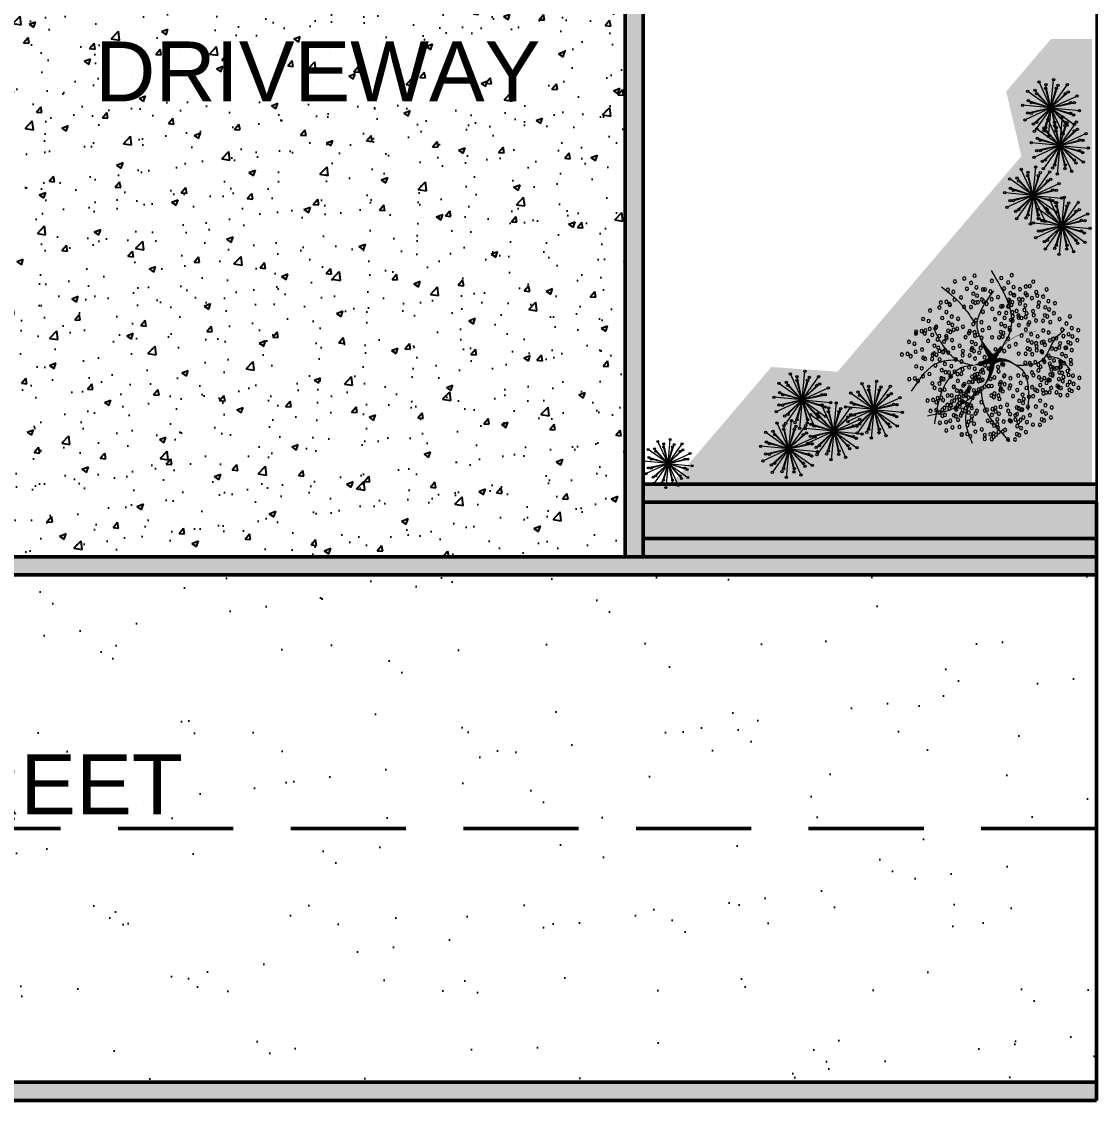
# Model space of a CAD drawing. Header units: millimetres. Extents: x -18002 to 19000, y -38859 to 21000.
# Drawn here: x -10930 to -5000, y 0 to 5952 of the extents above; entities that cross this region are included whole.
import ezdxf

# ---------------------------------------------------------------- set-up
doc = ezdxf.new("R2010")
doc.units = ezdxf.units.MM
for name, pattern in [('ACAD_ISO04W100', [30, 24, -3, 0, -3]), ('DASHED', [19.05, 12.7, -6.35]), ('PHANTOM', [63.5, 31.75, -6.35, 6.35, -6.35, 6.35, -6.35])]:
    doc.linetypes.add(name, pattern=pattern)
doc.layers.get('0').update_dxf_attribs({"lineweight": 25})
for name, color, linetype, lineweight in [('A Anno Text', 6, 'Continuous', 25), ('A Furn', 8, 'Continuous', 18), ('A Wall', 7, 'Continuous', 50), ('C Prop', 1, 'PHANTOM', 35), ('K-Hatch', 7, 'Continuous', 25), ('www.cadblocksfree.com', 7, 'Continuous', 5)]:
    doc.layers.add(name, color=color, linetype=linetype, lineweight=lineweight)
doc.layers.add('AREA VERDE', color=7, linetype='Continuous', lineweight=5, true_color=0x00701c)
doc.layers.add('Efec-vegetacion-01', color=7, linetype='Continuous', lineweight=25, true_color=0x00ad00)
doc.styles.get("Standard").update_dxf_attribs({"font": 'arial.ttf'})

# ---------------------------------------------------------------- blocks, each defined once
blk = doc.blocks.new('G3')
at = {"color": 96, "linetype": 'ByBlock', "lineweight": -2, "true_color": 0x006600}
for centre in [(-0.211, 0.117), (-0.145, 0.158), (-0.096, 0.117), (-0.08, 0.141), (0.002, 0.149), (0.068, 0.059)]:
    blk.add_circle(centre, 0.0183, dxfattribs=at)
at = {"color": 66, "linetype": 'ByBlock', "lineweight": -2, "true_color": 0x587500}
for centre in [(-0.334, 0.01), (-0.26, -0.006), (-0.186, 0.01), (-0.047, 0.043), (-0.022, 0.084), (0.019, 0.002), (-0.408, -0.056), (-0.35, -0.031), (-0.08, -0.039)]:
    blk.add_circle(centre, 0.0183, dxfattribs=at)
at = {"color": 66, "linetype": 'ByBlock', "lineweight": -2, "true_color": 0x638500}
for centre in [(-0.268, -0.138), (-0.227, -0.088), (-0.006, -0.072), (0.068, -0.121), (-0.153, -0.179), (-0.047, -0.154)]:
    blk.add_circle(centre, 0.0183, dxfattribs=at)
blk = doc.blocks.new('A$C031C037E')
at = {"color": 36, "true_color": 0x6b3600}
for points in [[(-0.0154, 0.0376, 0.00154, 0.000257, -0.381476), (0.1546, 0.1178, 0.000257, 0.000257, 1.841687)], [(-0.0188, 0.029, 0.0206, 0.000257, -0.074947), (-0.0662, 0.094, 0.000257, 0.000257, -0.762797)], [(-0.0237, 0.0282, 0.0206, 0.000257, 0), (0.006, 0.0717, 0.000257, 0.000257, 0)], [(-0.023, 0.0273, 0.0206, 0.000257, 0), (-0.0752, 0.007, 0.000257, 0.000257, 0)], [(-0.0198, 0.0229, 0.0154, 0.000257, -0.286986), (0.0468, 0.0196, 0.000257, 0.000257, 1.494927)], [(-0.0216, 0.0216, 0.0154, 0.000257, -0.199177), (-0.0476, -0.0588, 0.000257, 0.000257, -1.224983)]]:
    blk.add_lwpolyline(points, format="xyseb", dxfattribs=at)
for points, knots in [([(-0.0154, 0.0376), (0.0016, 0.065), (0.0516, 0.146), (-0.0086, 0.2282), (-0.0484, 0.2825)], [0, 0, 0, 0, 0.352913, 1.042399, 1.042399, 1.042399, 1.042399]), ([(-0.0794, 0.1254), (-0.0901, 0.1396), (-0.1193, 0.1785), (-0.1603, 0.205), (-0.1863, 0.2219)], [0, 0, 0, 0, 0.2057262, 0.5631947, 0.5631947, 0.5631947, 0.5631947]), ([(-0.0271, 0.0436), (-0.0484, 0.0678), (-0.0972, 0.1235), (-0.0582, 0.189), (-0.0363, 0.2259)], [0, 0, 0, 0, 0.3431079, 0.7867503, 0.7867503, 0.7867503, 0.7867503]), ([(0.0468, 0.0196), (0.0767, 0.0224), (0.1295, 0.0274), (0.1409, 0.0976), (0.1658, 0.123), (0.1765, 0.1339)], [0, 0, 0, 0, 0.3078456, 0.5431204, 0.720549, 0.720549, 0.720549, 0.720549]), ([(-0.0752, 0.007), (-0.0892, 0.0088), (-0.1444, 0.016), (-0.1754, 0.0664), (-0.1986, 0.1039)], [0, 0, 0, 0, 0.1606959, 0.6320477, 0.6320477, 0.6320477, 0.6320477]), ([(-0.0031, 0.0356), (0.0225, 0.0293), (0.0895, 0.0127), (0.0914, -0.0603), (0.0926, -0.1055)], [0, 0, 0, 0, 0.2819737, 0.7376857, 0.7376857, 0.7376857, 0.7376857]), ([(0.1372, 0.0544), (0.1485, 0.0537), (0.1754, 0.052), (0.1926, 0.0307), (0.2026, 0.0184)], [0, 0, 0, 0, 0.1271248, 0.3016984, 0.3016984, 0.3016984, 0.3016984]), ([(-0.1215, 0.0183), (-0.1391, 0.0161), (-0.1964, 0.0088), (-0.2249, -0.0451), (-0.2447, -0.0825)], [0, 0, 0, 0, 0.1995704, 0.6486688, 0.6486688, 0.6486688, 0.6486688]), ([(-0.0752, 0.007), (-0.0851, 0.0054), (-0.109, 0.0014), (-0.1633, -0.0534), (-0.1671, -0.1189), (-0.17, -0.1698)], [0, 0, 0, 0, 0.1153881, 0.2772353, 0.8447002, 0.8447002, 0.8447002, 0.8447002]), ([(-0.0473, -0.0585), (-0.0666, -0.0789), (-0.1069, -0.1216), (-0.1629, -0.14), (-0.1921, -0.1496)], [0, 0, 0, 0, 0.3218782, 0.6739721, 0.6739721, 0.6739721, 0.6739721]), ([(-0.0473, -0.0585), (-0.0446, -0.0709), (-0.0321, -0.1279), (0.0131, -0.1681), (0.0484, -0.1996)], [0, 0, 0, 0, 0.1472513, 0.6726927, 0.6726927, 0.6726927, 0.6726927]), ([(-0.0652, -0.0788), (-0.074, -0.099), (-0.094, -0.1448), (-0.0703, -0.1896), (-0.0571, -0.2147)], [0, 0, 0, 0, 0.2444721, 0.5549445, 0.5549445, 0.5549445, 0.5549445])]:
    blk.add_open_spline(points, degree=3, knots=knots, dxfattribs=at)
at = {"extrusion": (0, 0, -1), "zscale": -0.2574076664958476}
for p, xscale, yscale, rotation in [((0.0909, 0.228), 0.257407666495843, 0.257407666495843, 143.8845948982851), ((-0.0147, 0.2391), 0.257407666495843, 0.257407666495843, 143.8845948982851), ((-0.0429, 0.1606), 0.2574076664959257, 0.2574076664959257, 278.8845948982666), ((-0.1179, 0.2082), 0.257407666495843, 0.257407666495843, 143.8845948982851), ((0.1537, 0.1382), 0.257407666495843, 0.257407666495843, 143.8845948982851), ((0.0029, 0.1488), 0.257407666495843, 0.257407666495843, 143.8845948982851), ((-0.1916, 0.1375), 0.257407666495843, 0.257407666495843, 143.8845948982851), ((-0.0774, 0.1094), 0.257407666495843, 0.257407666495843, 143.8845948982851), ((0.0818, 0.0899), 0.257407666495843, 0.257407666495843, 143.8845948982851), ((-0.1785, 0.0795), 0.257407666495843, 0.257407666495843, 143.8845948982851), ((0.1878, 0.0694), 0.257407666495843, 0.257407666495843, 143.8845948982851), ((-0.1492, 0.0409), 0.257407666495843, 0.257407666495843, 143.8845948982851), ((0.0493, 0.0313), 0.257407666495843, 0.257407666495843, 143.8845948982851), ((0.1604, 0.0015), 0.257407666495843, 0.257407666495843, 143.8845948982851), ((-0.0111, -0.0171), 0.257407666495843, 0.257407666495843, 143.8845948982851), ((-0.1759, 0.0075), 0.257407666495843, 0.257407666495843, 143.8845948982851), ((-0.2076, 0.0023), 0.257407666495843, 0.257407666495843, 143.8845948982851), ((0.1026, -0.0549), 0.257407666495843, 0.257407666495843, 143.8845948982851), ((0.0911, -0.0834), 0.257407666495843, 0.257407666495843, 143.8845948982851)]:
    blk.add_blockref('G3', p, dxfattribs=dict(at, xscale=xscale, yscale=yscale, rotation=rotation))
at = {"color": 66, "true_color": 0x587500, "extrusion": (0, 0, -1), "zscale": -0.2574076664958476}
for p, xscale, yscale, rotation in [((0.0353, -0.045), 0.2574076664959257, 0.2574076664959257, 278.8845948982666), ((0.0937, -0.127), 0.2574076664959257, 0.2574076664959257, 278.8845948982666), ((-0.0689, -0.0652), 0.257407666495843, 0.257407666495843, 143.8845948982851), ((0.1167, -0.1702), 0.2574076664959257, 0.2574076664959257, 278.8845948982666), ((-0.1369, -0.0892), 0.257407666495843, 0.257407666495843, 143.8845948982851), ((-0.0035, -0.1426), 0.257407666495843, 0.257407666495843, 143.8845948982851), ((-0.0699, -0.1377), 0.257407666495843, 0.257407666495843, 143.8845948982851)]:
    blk.add_blockref('G3', p, dxfattribs=dict(at, xscale=xscale, yscale=yscale, rotation=rotation))
blk = doc.blocks.new('FLORES')
at = {"linetype": 'ACAD_ISO04W100', "true_color": 0x90477d}
h = blk.add_hatch(color=225, dxfattribs=at)
h.dxf.hatch_style = 1
edge = h.paths.add_edge_path()
edge.add_arc((0.448, 0), 0.0184, 0, 360)
edge = h.paths.add_edge_path()
edge.add_arc((0.364, -0.078), 0.0184, 0, 360)
edge = h.paths.add_edge_path()
edge.add_arc((0.315, -0.053), 0.0184, 0, 360)
at = {"layer": 'Efec-vegetacion-01', "linetype": 'ACAD_ISO04W100', "true_color": 0x90477d}
h = blk.add_hatch(color=225, dxfattribs=at)
h.dxf.hatch_style = 1
edge = h.paths.add_edge_path()
edge.add_arc((0.388, -0.224), 0.0184, 0, 360)
edge = h.paths.add_edge_path()
edge.add_arc((-0.053, -0.315), 0.0184, 0, 360)
edge = h.paths.add_edge_path()
edge.add_arc((-0.078, -0.364), 0.0184, 0, 360)
edge = h.paths.add_edge_path()
edge.add_arc((0.112, -0.3), 0.0184, 0, 360)
edge = h.paths.add_edge_path()
edge.add_arc((0, -0.448), 0.0184, 0, 360)
edge = h.paths.add_edge_path()
edge.add_arc((0.114, -0.355), 0.0184, 0, 360)
edge = h.paths.add_edge_path()
edge.add_arc((0.246, -0.204), 0.0184, 0, 360)
edge = h.paths.add_edge_path()
edge.add_arc((0.224, -0.388), 0.0184, 0, 360)
edge = h.paths.add_edge_path()
edge.add_arc((0.276, -0.25), 0.0184, 0, 360)
edge = h.paths.add_edge_path()
edge.add_arc((-0.204, -0.246), 0.0184, 0, 360)
edge = h.paths.add_edge_path()
edge.add_arc((-0.388, -0.224), 0.0184, 0, 360)
edge = h.paths.add_edge_path()
edge.add_arc((-0.25, -0.276), 0.0184, 0, 360)
edge = h.paths.add_edge_path()
edge.add_arc((-0.224, -0.388), 0.0184, 0, 360)
edge = h.paths.add_edge_path()
edge.add_arc((-0.246, 0.204), 0.0184, 0, 360)
edge = h.paths.add_edge_path()
edge.add_arc((-0.315, 0.053), 0.0184, 0, 360)
edge = h.paths.add_edge_path()
edge.add_arc((-0.388, 0.224), 0.0184, 0, 360)
edge = h.paths.add_edge_path()
edge.add_arc((-0.364, 0.078), 0.0184, 0, 360)
edge = h.paths.add_edge_path()
edge.add_arc((-0.3, -0.112), 0.0184, 0, 360)
edge = h.paths.add_edge_path()
edge.add_arc((-0.448, 0), 0.0184, 0, 360)
edge = h.paths.add_edge_path()
edge.add_arc((-0.355, -0.114), 0.0184, 0, 360)
edge = h.paths.add_edge_path()
edge.add_arc((-0.112, 0.3), 0.0184, 0, 360)
edge = h.paths.add_edge_path()
edge.add_arc((-0.114, 0.355), 0.0184, 0, 360)
edge = h.paths.add_edge_path()
edge.add_arc((0.388, 0.224), 0.0184, 0, 360)
edge = h.paths.add_edge_path()
edge.add_arc((0.204, 0.246), 0.0184, 0, 360)
edge = h.paths.add_edge_path()
edge.add_arc((0.25, 0.276), 0.0184, 0, 360)
edge = h.paths.add_edge_path()
edge.add_arc((0.053, 0.315), 0.0184, 0, 360)
edge = h.paths.add_edge_path()
edge.add_arc((0.224, 0.388), 0.0184, 0, 360)
edge = h.paths.add_edge_path()
edge.add_arc((0.078, 0.364), 0.0184, 0, 360)
edge = h.paths.add_edge_path()
edge.add_arc((0, 0.448), 0.0184, 0, 360)
edge = h.paths.add_edge_path()
edge.add_arc((-0.224, 0.388), 0.0184, 0, 360)
edge = h.paths.add_edge_path()
edge.add_arc((-0.276, 0.25), 0.0184, 0, 360)
edge = h.paths.add_edge_path()
edge.add_arc((0.3, 0.112), 0.0184, 0, 360)
edge = h.paths.add_edge_path()
edge.add_arc((0.355, 0.114), 0.0184, 0, 360)
at = {"color": 77, "ltscale": 0.05, "true_color": 0x599631}
for q in [(-0.224, 0.388), (-0.114, 0.355), (0, 0.448), (0.224, 0.388), (0.078, 0.364), (-0.388, 0.224), (-0.276, 0.25), (-0.246, 0.204), (-0.112, 0.3), (0.053, 0.315), (0.25, 0.276), (0.204, 0.246), (0.388, 0.224), (-0.448, 0), (-0.364, 0.078), (-0.315, 0.053), (-0.3, -0.112), (0.355, 0.114), (0.3, 0.112), (-0.388, -0.224), (-0.355, -0.114), (-0.25, -0.276), (-0.224, -0.388), (-0.204, -0.246), (-0.078, -0.364), (-0.053, -0.315), (0.388, -0.224), (0.364, -0.078), (0.448, 0), (0.315, -0.053), (0.276, -0.25), (0.246, -0.204), (0.224, -0.388), (0.114, -0.355), (0.112, -0.3), (0, -0.448)]:
    blk.add_line((0, 0), q, dxfattribs=at)
at = {"layer": 'AREA VERDE', "color": 216, "ltscale": 0.05, "true_color": 0x750075}
for centre in [(-0.224, 0.388), (-0.114, 0.355), (0, 0.448), (0.078, 0.364), (0.224, 0.388), (-0.388, 0.224), (-0.276, 0.25), (-0.246, 0.204), (-0.112, 0.3), (0.053, 0.315), (0.204, 0.246), (0.25, 0.276), (0.388, 0.224), (-0.448, 0), (-0.364, 0.078), (-0.315, 0.053), (0.3, 0.112), (0.355, 0.114), (0.448, 0), (-0.355, -0.114), (-0.3, -0.112), (0.315, -0.053), (0.364, -0.078), (-0.388, -0.224), (-0.25, -0.276), (-0.204, -0.246), (-0.053, -0.315), (0.112, -0.3), (0.114, -0.355), (0.246, -0.204), (0.276, -0.25), (0.388, -0.224), (-0.224, -0.388), (-0.078, -0.364), (0, -0.448), (0.224, -0.388)]:
    blk.add_circle(centre, 0.0184, dxfattribs=at)

msp = doc.modelspace()

# ---------------------------------------------------------------- hatches: boundary and pattern name
at = {"layer": 'A Furn', "linetype": 'Continuous'}
h = msp.add_hatch(color=256, dxfattribs=at)
h.dxf.hatch_style = 1
h.paths.add_polyline_path([(-11225.1, 3400), (-17000, 3400), (-17000, 3300), (-11180, 3300, 0.001848)])
h.paths.add_polyline_path([(-11150, 3232.3, 0.001246), (-11180, 3300), (-17000, 3300), (-17000, 3100), (-11150, 3100)])
h.paths.add_polyline_path([(-5000, 3400), (-7500, 3400), (-7500, 3300), (-5000, 3300)])
h.paths.add_polyline_path([(-5000, 3300), (-7500, 3300), (-7500, 3100), (-5000, 3100)])
at = {"layer": 'K-Hatch', "linetype": 'Continuous'}
h = msp.add_hatch(color=256, dxfattribs=at)
h.dxf.hatch_style = 1
edge = h.paths.add_edge_path()
edge.add_ellipse((-14293.1, 4974.1), major_axis=(2.5, 76.2), ratio=1, start_angle=161.33642, end_angle=176.71575, ccw=False)
edge.add_ellipse((-14253.9, 4859.1), major_axis=(2.6, 79), ratio=1, start_angle=37.5163, end_angle=58.4067, ccw=False)
edge.add_line((-14300, 4923.4), (-14300, 4940))
edge.add_ellipse((-14256.3, 4963.6), major_axis=(1.6, 49.1), ratio=1, start_angle=64.72463, end_angle=116.11155, ccw=False)
edge.add_line((-14300, 4986), (-14300, 5022.8))
edge.add_ellipse((-14339.5, 5088.1), major_axis=(2.5, 76.2), ratio=1, start_angle=161.33652, end_angle=213.09223, ccw=False)
edge.add_ellipse((-14300.3, 4973), major_axis=(2.6, 79), ratio=1, start_angle=1.67221, end_angle=58.41029, ccw=False)
edge.add_line((-14300, 5052.1), (-14300, 5089.3))
edge.add_ellipse((-14286.2, 5183.2), major_axis=(3.1, 94.7), ratio=1, start_angle=125.44874, end_angle=172.62164, ccw=False)
edge.add_ellipse((-14352.2, 5081), major_axis=(1.7, 51.5), ratio=1, start_angle=-78.38622, end_angle=16.45163, ccw=False)
edge.add_line((-14300, 5091.7), (-14300, 5163.1))
edge.add_ellipse((-14244.2, 5229.2), major_axis=(2.8, 86.5), ratio=1, start_angle=139.66095, end_angle=141.72866, ccw=False)
edge.add_ellipse((-14338.3, 5238.5), major_axis=(2.5, 76), ratio=1, start_angle=158.48247, end_angle=212.08949, ccw=False)
edge.add_ellipse((-14291.5, 5129.3), major_axis=(2.8, 86.5), ratio=1, start_angle=7.53298, end_angle=64.75296, ccw=False)
edge.add_line((-14300, 5215.4), (-14300, 5255.4))
edge.add_ellipse((-14291.6, 5291.6), major_axis=(1.2, 37.2), ratio=1, start_angle=129.3484, end_angle=168.8406, ccw=False)
edge.add_ellipse((-14277.5, 5246.6), major_axis=(1.6, 49.1), ratio=1, start_angle=29.21162, end_angle=64.68225, ccw=False)
edge.add_ellipse((-14277.5, 5246.6), major_axis=(1.6, 49.1), ratio=1, start_angle=-26.06675, end_angle=29.21162)
edge.add_line((-14300, 5290.2), (-14300, 5337.1))
edge.add_ellipse((-14294.5, 5388.3), major_axis=(1.7, 51.5), ratio=1, start_angle=127.33137, end_angle=175.77499, ccw=False)
edge.add_ellipse((-14309.6, 5267.5), major_axis=(3.1, 94.7), ratio=1, start_angle=-3.95152, end_angle=18.3349, ccw=False)
edge.add_line((-14300, 5361.8), (-14300, 5387.3))
edge.add_ellipse((-14230.4, 5419.1), major_axis=(2.5, 76.2), ratio=1, start_angle=109.90757, end_angle=115.98042, ccw=False)
edge.add_ellipse((-14295.9, 5316.7), major_axis=(2.6, 79), ratio=1, start_angle=-68.42183, end_angle=4.86837)
edge.add_line((-14300, 5395.7), (-14300, 5468.1))
edge.add_ellipse((-14351.4, 5524.2), major_axis=(2.5, 76), ratio=1, start_angle=158.48247, end_angle=224.42797, ccw=False)
edge.add_ellipse((-14304.6, 5414.9), major_axis=(2.8, 86.5), ratio=1, start_angle=-1.19535, end_angle=64.75299, ccw=False)
edge.add_line((-14300, 5501.3), (-14300, 5555))
edge.add_ellipse((-14241.8, 5604.2), major_axis=(2.5, 76.2), ratio=1, start_angle=109.90757, end_angle=132.11385, ccw=False)
edge.add_ellipse((-14307.3, 5501.8), major_axis=(2.6, 79), ratio=1, start_angle=-3.38896, end_angle=6.9803, ccw=False)
edge.add_line((-14300, 5581.2), (-14300, 5639.3))
edge.add_ellipse((-14280.5, 5672.5), major_axis=(1.3, 38), ratio=1, start_angle=139.03302, end_angle=151.04786, ccw=False)
edge.add_ellipse((-14269.7, 5636.6), major_axis=(1.2, 37.5), ratio=1, start_angle=55.69545, end_angle=79.60684, ccw=False)
edge.add_ellipse((-14269.7, 5636.6), major_axis=(1.2, 37.5), ratio=1, start_angle=-42.47907, end_angle=55.69545)
edge.add_line((-14300, 5658.8), (-14300, 6362.3))
edge.add_ellipse((-14299.8, 6371.8), major_axis=(-6.74, 6.74), ratio=1, start_angle=107.07522, end_angle=134.09638, ccw=False)
edge.add_spline(control_points=[(-14304.3, 6363.4), (-14302.9, 6365.4), (-14301.4, 6367.4), (-14300, 6369.5)], knot_values=[0.526144, 0.526144, 0.526144, 0.526144, 0.539522, 0.539522, 0.539522, 0.539522], degree=3, periodic=0)
edge.add_ellipse((-14299.8, 6371.8), major_axis=(-6.74, 6.74), ratio=1, start_angle=-44.09638, end_angle=107.07522)
edge.add_ellipse((-14318.1, 6385.7), major_axis=(-6.74, 6.74), ratio=1, start_angle=0, end_angle=360, ccw=False)
edge.add_ellipse((-14299.8, 6371.8), major_axis=(-6.74, 6.74), ratio=1, start_angle=-44.09638, end_angle=107.07522, ccw=False)
edge.add_line((-14300, 6381.3), (-14300, 6451.3))
edge.add_ellipse((-14309.8, 6455.1), major_axis=(-6.74, 6.74), ratio=1, start_angle=0, end_angle=360, ccw=False)
edge.add_line((-14300, 6459.1), (-14300, 6647.2))
edge.add_ellipse((-14311.8, 6645.3), major_axis=(-6.74, 6.74), ratio=1, start_angle=-109.44162, end_angle=11.24197, ccw=False)
edge.add_ellipse((-14311.8, 6645.3), major_axis=(-6.74, 6.74), ratio=1, start_angle=11.24197, end_angle=250.55838, ccw=False)
edge.add_ellipse((-14311.1, 6654.7), major_axis=(6.74, 6.74), ratio=1, start_angle=-78.75803, end_angle=160.55838, ccw=False)
edge.add_line((-14300, 6661.2), (-14300, 7806))
edge.add_arc((-24734.1, -2751.8), 14843.8, 45.33762, 46.41308)
edge.add_line((-14500, 8000), (-14500, 3400))
edge.add_line((-14500, 3400), (-14300, 3400))
edge.add_line((-14300, 3400), (-14300, 4795.1))
edge.add_ellipse((-14301.2, 4871.3), major_axis=(2.5, 76.2), ratio=1, start_angle=161.34029, end_angle=182.76489, ccw=False)
edge.add_ellipse((-14262, 4756.3), major_axis=(2.6, 79), ratio=1, start_angle=30.63737, end_angle=58.41029, ccw=False)
edge.add_line((-14300, 4825.7), (-14300, 4898.2))
edge = h.paths.add_edge_path(flags=16)
edge.add_ellipse((-14344, 4869.7), major_axis=(1.2, 37.5), ratio=1, start_angle=8.95243, end_angle=131.03834, ccw=False)
edge.add_ellipse((-14378.7, 4883.7), major_axis=(1.3, 38), ratio=1, start_angle=190.46043, end_angle=309.52481, ccw=False)
edge = h.paths.add_edge_path(flags=16)
edge.add_ellipse((-14378.1, 5035.4), major_axis=(2.5, 76.2), ratio=1, start_angle=161.33988, end_angle=240.08315)
edge.add_ellipse((-14338.9, 4920.4), major_axis=(2.6, 79), ratio=1, start_angle=-16.98803, end_angle=58.4104)
edge = h.paths.add_edge_path(flags=16)
edge.add_ellipse((-14347.4, 5175.8), major_axis=(2.6, 79), ratio=1, start_angle=85.86821, end_angle=161.26664, ccw=False)
edge.add_ellipse((-14450.8, 5112), major_axis=(2.5, 76.2), ratio=1, start_angle=264.19532, end_angle=342.93858, ccw=False)
edge = h.paths.add_edge_path(flags=16)
edge.add_ellipse((-14350.2, 6381.5), major_axis=(6.74, 6.74), ratio=1, start_angle=0, end_angle=360, ccw=False)
edge = h.paths.add_edge_path(flags=16)
edge.add_ellipse((-14342.3, 6513.2), major_axis=(-6.74, 6.74), ratio=1, start_angle=0, end_angle=360, ccw=False)
edge.add_ellipse((-14360.5, 6527.1), major_axis=(-6.74, 6.74), ratio=1, start_angle=0, end_angle=360, ccw=False)
edge = h.paths.add_edge_path(flags=16)
edge.add_ellipse((-14392.7, 6522.9), major_axis=(6.74, 6.74), ratio=1, start_angle=0, end_angle=360, ccw=False)
edge = h.paths.add_edge_path(flags=16)
edge.add_ellipse((-14313.7, 6540.1), major_axis=(6.74, 6.74), ratio=1, start_angle=0, end_angle=360, ccw=False)
edge = h.paths.add_edge_path(flags=16)
edge.add_ellipse((-14320.8, 6585.4), major_axis=(6.74, 6.74), ratio=1, start_angle=0, end_angle=360, ccw=False)
edge = h.paths.add_edge_path(flags=16)
edge.add_ellipse((-14352.2, 6596.5), major_axis=(-6.74, 6.74), ratio=1, start_angle=0, end_angle=360, ccw=False)
h.paths.add_polyline_path([(-14300, 3100), (-15500, 3100), (-15500, 3000), (-14300, 3000)])
h.paths.add_polyline_path([(-13300, 3100), (-14300, 3100), (-14300, 3000), (-13300, 3000)])
h.paths.add_polyline_path([(-12300, 3100), (-13300, 3100), (-13300, 3000), (-12300, 3000)])
h.paths.add_polyline_path([(-11150, 3100), (-12300, 3100), (-12300, 3000), (-11150, 3000)])
h.paths.add_polyline_path([(-15500, 3100), (-17000, 3100), (-17000, 3000), (-15500, 3000)])
h.paths.add_polyline_path([(-5000, 3100), (-7500, 3100), (-7500, 3000), (-5000, 3000)])
h = msp.add_hatch(color=256, dxfattribs=at)
h.dxf.hatch_style = 1
h.paths.add_polyline_path([(-11050, 8000), (-11150, 8000), (-11150, 3000), (-11050, 3000)])
h.paths.add_polyline_path([(-7500, 8000), (-7600, 8000), (-7600, 3000), (-7500, 3000)])
at = {"layer": 'K-Hatch', "linetype": 'DASHED'}
h = msp.add_hatch(dxfattribs=at)
h.set_pattern_fill('AR-CONC', color=256, scale=2)
h.set_pattern_definition([(50, (9e-13, 3000), (364.369, -31.878), [38.1, -419.1]), (355, (9e-13, 3000), (-70.487, 382.114), [30.48, -335.281]), (100.4514, (30.36, 2997.34), (293.882, 350.236), [32.38, -356.18]), (46.184, (9e-13, 3101.6), (542.158, -84.085), [57.15, -628.65]), (96.6356, (45.2, 3094.6), (474.808, 494.852), [48.57, -534.271]), (351.184, (9e-13, 3101.6), (474.808, 494.852), [45.72, -502.92]), (21, (50.8, 3076.2), (303.229, -204.5304), [38.1, -419.1]), (326, (50.8, 3076.2), (123.604, 368.376), [30.48, -335.28]), (71.4514, (76.07, 3059.16), (426.833, 163.846), [32.38, -356.18]), (37.5, (9e-13, 3000), (6.1772, 169.1101), [0, -331.216, 0, -340.36, 0, -336.55]), (7.5, (9e-13, 3000), (133.6393, 200.3611), [0, -194.056, 0, -323.596, 0, -128.27]), (327.5, (-113.28, 3000), (271.1812, -11.4575), [0, -127, 0, -396.24, 0, -525.78]), (317.5, (-164.08, 3000), (296.2584, 50.853), [0, -165.1, 0, -263.144, 0, -373.38])])
h.paths.add_polyline_path([(-11050, 3000), (-7600, 3000), (-7600, 8000), (-11050, 8000)])
h.paths.add_polyline_path([(-10607.2, 5430.1), (-7984.8, 5430.1), (-7984.8, 5924.8), (-10607.2, 5924.8)], flags=24)
at = {"layer": 'K-Hatch', "linetype": 'Continuous'}
h = msp.add_hatch(color=256, dxfattribs=at)
h.dxf.hatch_style = 1
h.paths.add_polyline_path([(-5000, 3000), (-17000, 3000), (-17000, 2900), (-5000, 2900)])
h.paths.add_polyline_path([(-5000, 100), (-17000, 100), (-17000, 0), (-5000, 0)])
at = {"layer": 'K-Hatch', "linetype": 'DASHED'}
h = msp.add_hatch(dxfattribs=at)
h.set_pattern_fill('AR-SAND', color=256, scale=15)
h.set_pattern_definition([(37.5, (9e-13, 3000), (-24, 734.12), [0, -579.12, 0, -647.7, 0, -619.125]), (7.5, (9e-13, 3000), (674.285, 1075.24), [0, -312.42, 0, -521.97, 0, -200.025]), (327.5, (-468.6, 3000), (1186.489, 2.156), [0, -190.5, 0, -685.8, 0, -895.35]), (317.5, (-468.6, 3000), (1145.335, 334.394), [0, -95.25, 0, -449.58, 0, -514.35])])
h.paths.add_polyline_path([(-5000, 2900), (-17000, 2900), (-17000, 1500), (-5000, 1500)])
h.paths.add_polyline_path([(-5000, 1500), (-17000, 1500), (-17000, 100), (-5000, 100)])
at = {"layer": 'www.cadblocksfree.com', "true_color": 0x9db536}
h = msp.add_hatch(dxfattribs=at)
h.set_pattern_fill('GEOL1', color=55, scale=98.22118, pattern_type=2)
h.set_pattern_definition([(0, (-740904.85, -693252.87), (98.22118, 98.22118), [24.555295, -73.665885]), (0, (-740850.83, -693193.93), (98.22118, 98.22118), [24.555295, -73.665885]), (90, (-740895.02, -693218.49), (-98.22118, 98.22118), [24.555295, -73.665885]), (90, (-740855.74, -693184.11), (-98.22118, 98.22118), [24.555295, -73.665885]), (45, (-740885.2, -693184.11), (0, 98.2211803), [24.555295, -114.35043]), (135, (-740850.825, -693252.87), (-98.2211803, 0), [24.555295, -114.35043]), (26.565051, (-740880.29, -693223.4), (98.2211803, 4e-08), [24.555295, -195.073941]), (26.565051, (-740836.09, -693174.29), (98.2211803, 4e-08), [24.555295, -195.073941]), (63.434949, (-740836.09, -693252.867), (5e-09, 98.2211803), [24.555295, -195.073941]), (63.434949, (-740880.29, -693208.668), (5e-09, 98.2211803), [24.555295, -195.073941]), (63.434949, (-740845.914, -693233.223), (5e-09, 98.2211803), [24.555295, -195.073941]), (116.565051, (-740904.847, -693198.845), (-4e-08, 98.2211803), [24.555295, -195.073941]), (153.434949, (-740885.203, -693238.134), (-98.2211803, 5e-09), [24.555295, -195.073941])])
h.paths.add_polyline_path([(-6427.7, 4020.5), (-6793.1, 4046.7), (-7350.1, 3393.3), (-5025, 3393.3), (-5025, 5856), (-5250.7, 5856), (-5497.6, 5566.4), (-5413.8, 5209.8)])

# ---------------------------------------------------------------- linework, layer by layer
at = {"layer": 'A Wall', "linetype": 'Continuous'}
for p, q in [((-7600, 8000), (-7600, 3000)), ((-7500, 8000), (-7500, 3000)), ((-7500, 3400), (-5000, 3400)), ((-7500, 3000), (-7500, 3300)), ((-7500, 3300), (-5000, 3300)), ((-5000, 3300), (-5000, 3000)), ((-5000, 3100), (-7500, 3100)), ((-17000, 3000), (-5000, 3000)), ((-5000, 3000), (-7500, 3000)), ((-5000, 0), (-5000, 3000)), ((-5000, 3000), (-5000, 1500)), ((-17000, 2900), (-5000, 2900)), ((-17000, 100), (-5000, 100)), ((-17000, 0), (-5000, 0))]:
    msp.add_line(p, q, dxfattribs=at)
at = {"layer": 'A Wall', "linetype": 'DASHED', "ltscale": 50}
msp.add_line((-5000, 1500), (-17000, 1500), dxfattribs=at)
at = {"layer": 'C Prop', "linetype": 'Continuous'}
for p, q in [((-5000, 21000), (-5000, 3000)), ((-5000, 3000), (-17000, 3000))]:
    msp.add_line(p, q, dxfattribs=at)

# ---------------------------------------------------------------- block references
at = {"layer": 'www.cadblocksfree.com', "linetype": 'ACAD_ISO04W100', "rotation": 354.6446128471956}
for p, xscale, yscale, zscale in [((-5250.5, 5475.8), 351.578284019708, 351.578284019708, 351.578284019708), ((-5201.2, 5268.9), 351.578284019708, 351.578284019708, 351.578284019708), ((-5349.1, 4993.1), 351.578284019708, 351.578284019708, 351.578284019708), ((-5191.3, 4825.6), 351.578284019708, 351.578284019708, 351.578284019708), ((-6622.7, 3865), 351.578284019708, 351.578284019708, 351.578284019708), ((-6227.2, 3811.3), 351.578284019708, 351.578284019708, 351.578284019708), ((-6449.4, 3691.8), 351.578284019708, 351.578284019708, 351.578284019708), ((-6695.9, 3594.3), 351.578284019708, 351.578284019708, 351.578284019708), ((-7363.4, 3513.7), 298.1358426787524, 298.1358426787524, 298.1358426787524)]:
    msp.add_blockref('FLORES', p, dxfattribs=dict(at, xscale=xscale, yscale=yscale, zscale=zscale))
at = {"layer": 'www.cadblocksfree.com', "xscale": 1927.657888131456, "yscale": 1927.657888131456, "zscale": 1927.657888131456, "rotation": 354.6446128471956}
msp.add_blockref('A$C031C037E', (-5536.6, 4027.5), dxfattribs=at)

# ---------------------------------------------------------------- texts
at = {"layer": 'A Anno Text'}
for s, p in [('DRIVEWAY', (-10524.7, 5512.6)), ('STREET', (-11857.9, 1578.8))]:
    msp.add_text(s, height=329.79, dxfattribs=at).set_placement(p)

doc.saveas('drawing.dxf')
